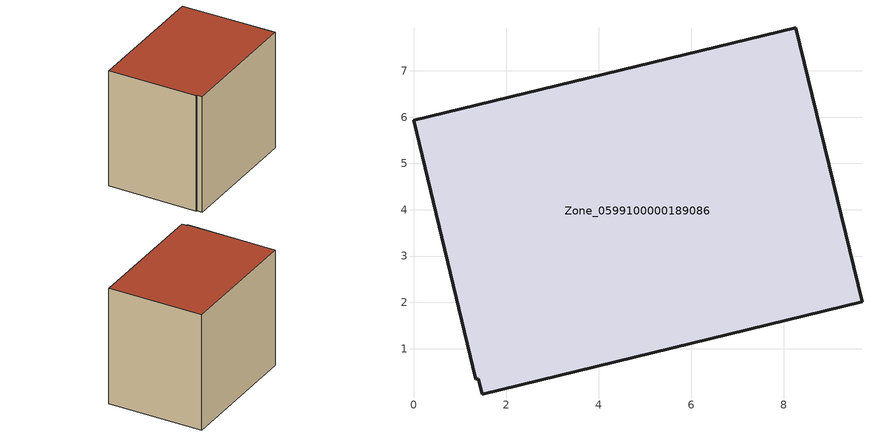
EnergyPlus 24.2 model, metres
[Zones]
Zone_0599100000189086
 floor ground (C_G): 1.4,0.35 1.34,0.34 0,5.93 8.26,7.93 9.69,2.01 1.49,0.02 z0
 wall outside (C_F): 9.69,2.01 8.26,7.93 0,5.93 1.34,0.34 1.4,0.35 1.49,0.02 9.69,2.01 z0:7.55
 roof outside (C_R): 1.49,0.02 9.69,2.01 8.26,7.93 0,5.93 1.34,0.34 1.4,0.35 z7.55
[BUILDING]
Pand.0599100000189086: North Axis=0; Terrain=City; Loads Convergence Tolerance Value=0.04; Temperature Convergence Tolerance Value=0.4; Solar Distribution=FullExterior; Maximum Number of Warmup Days=25; Minimum Number of Warmup Days=1
[Site:Location]
Rotterdam.The.Hague.AP_ZH_NLD Design_Conditions: Latitude=51.96; Longitude=4.45; Time Zone=1; Elevation=-4.5
[SITE:GROUNDTEMPERATURE:BUILDINGSURFACE]
18, 18, 18, 18, 18, 18, 18, 18, 18, 18, 18, 18
[MATERIAL] Thermal Absorptance=0.9; Solar Absorptance=0.7; Visible Absorptance=0.7
Name | Roughness | Thickness | Conductivity | Density | Specific Heat
G.TI.1965-1974 | MediumSmooth | 0.15 | 0.882353 | 540 | 1210
F.TI.1965-1974 | Rough | 0.3 | 0.697674 | 1920 | 840
R.TI.1965-1974 | MediumRough | 0.2 | 0.232558 | 1500 | 1000
[CONSTRUCTION]
C_G: G.TI.1965-1974
C_F: F.TI.1965-1974
C_R: R.TI.1965-1974
[ZONE]
Zone_0599100000189086: Type=1; Multiplier=1; Ceiling Height=Autocalculate; Volume=Autocalculate; Floor Area=autocalculate; Part of Total Floor Area=Yes
[ZONEINFILTRATION:DESIGNFLOWRATE]
Infil_Zone_0599100000189086: Zone or ZoneList or Space or SpaceList=Zone_0599100000189086; Schedule=AlwaysOn; Design Flow Rate Calculation Method=Flow/Area; Flow Rate per Floor Area=0.003; Constant Term Coefficient=1; Temperature Term Coefficient=0; Velocity Term Coefficient=0; Velocity Squared Term Coefficient=0
[HVACTEMPLATE:ZONE:IDEALLOADSAIRSYSTEM]
Zone_0599100000189086: Maximum Heating Supply Air Temperature=50; Minimum Cooling Supply Air Temperature=13; Maximum Heating Supply Air Humidity Ratio=0.0156; Minimum Cooling Supply Air Humidity Ratio=0.0077; Heating Limit=NoLimit; Cooling Limit=NoLimit; Dehumidification Control Type=ConstantSensibleHeatRatio; Cooling Sensible Heat Ratio=0.7; Dehumidification Setpoint=60; Humidification Control Type=None; Humidification Setpoint=30; Outdoor Air Method=None; Outdoor Air Flow Rate per Person=0.00944; Outdoor Air Flow Rate per Zone Floor Area=0; Outdoor Air Flow Rate per Zone=0; Demand Controlled Ventilation Type=None; Outdoor Air Economizer Type=NoEconomizer; Heat Recovery Type=None; Sensible Heat Recovery Effectiveness=0.7; Latent Heat Recovery Effectiveness=0.65
[ZONECONTROL:THERMOSTAT]
ThermostatControl_Zone_0599100000189086: Zone or ZoneList=Zone_0599100000189086; Control Type Schedule=DualSetpointControlType; Control 1=Thermostat_Zone_0599100000189086; Temperature Difference Between Cutout And Setpoint=0
[THERMOSTATSETPOINT:DUALSETPOINT]
Thermostat_Zone_0599100000189086: Heating Setpoint Temperature Schedule=HeatingSetpoint_Zone_0599100000189086; Cooling Setpoint Temperature Schedule=CoolingSetpoint_Zone_0599100000189086
[SCHEDULE:COMPACT]
HeatingSetpoint_Zone_0599100000189086: Through: 12/31, For: AllDays, Until: 24:00, 21
CoolingSetpoint_Zone_0599100000189086: Through: 12/31, For: AllDays, Until: 24:00, 24
DualSetpointControlType: Through: 12/31, For: AllDays, Until: 24:00, 4
AlwaysOn: Through: 12/31, For: AllDays, Until: 24:00, 1
